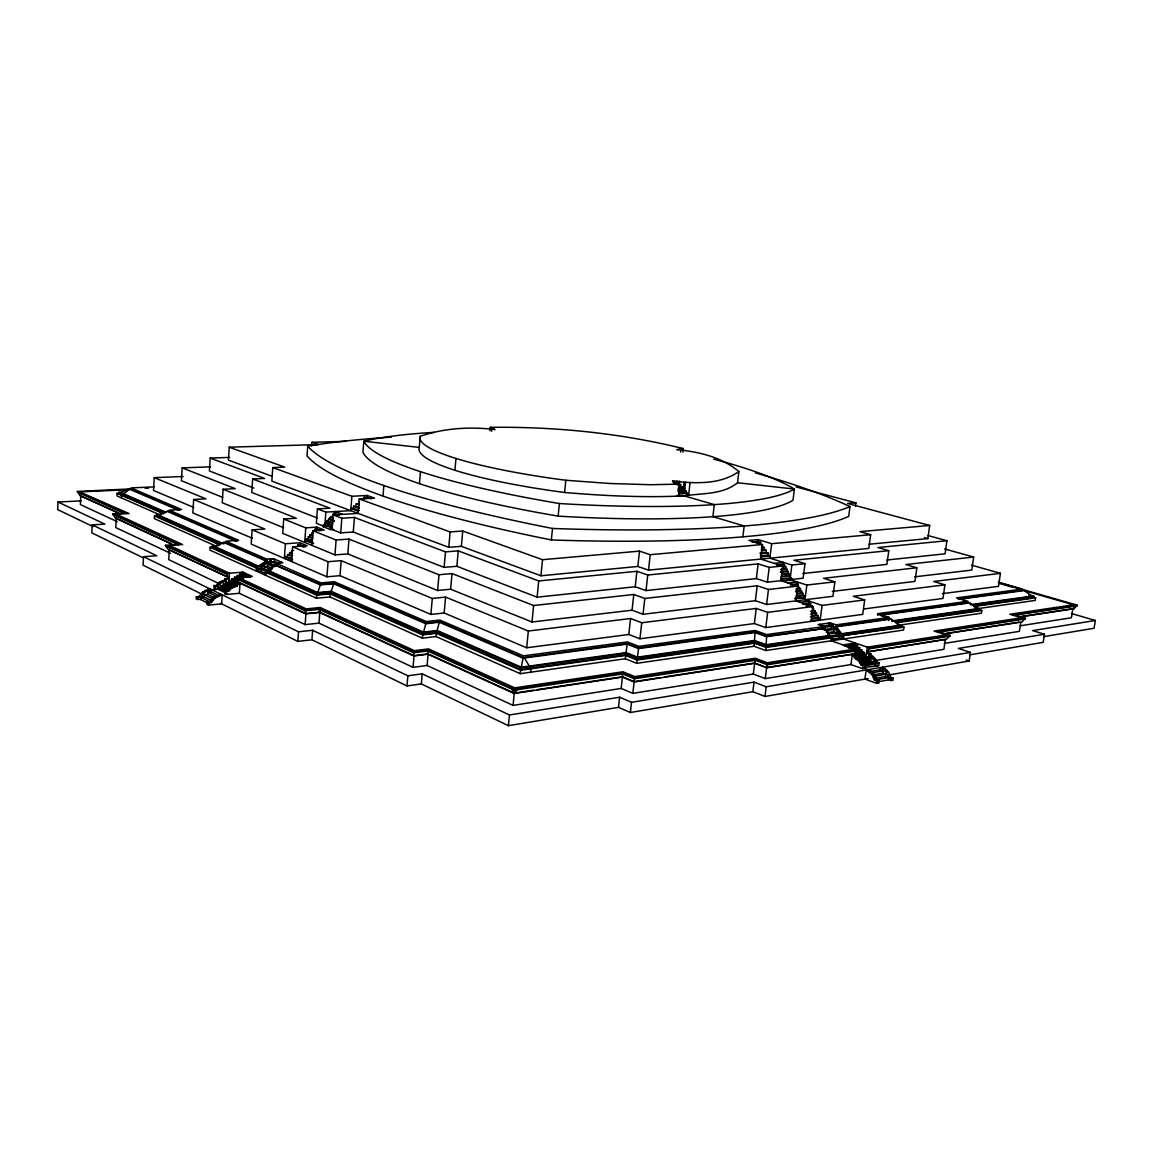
<?xml version="1.0" encoding="UTF-8"?>
<svg xmlns="http://www.w3.org/2000/svg" width="1153" height="1153" viewBox="0 0 1153 1153"><rect width="100%" height="100%" fill="white"/><g stroke="black" fill="none" stroke-linecap="round" stroke-linejoin="round"><path stroke-width="1.5" d="M853.393 655.524L863.856 653.866L864.073 652.353L766.687 667.803L754.696 663.306L634.107 681.971L622.389 677.114L514.123 693.501L514.209 689.321L427.777 650.162L413.639 651.935L319.15 608.568L305.228 609.98L234.506 577.235L234.419 578.72L237.532 580.175M81.229 500.878L57.996 502.002L57.65 509.612L93.191 526.647M830.448 637.393L830.65 635.894L829.468 635.49L766.197 644.7L766.558 636.687L754.956 632.536L638.531 648.606L627.174 644.152L523.073 658.204L439.293 622.216L425.76 623.759L333.707 583.735L320.361 584.946L274.918 564.941L267.28 570.721L267.179 572.205L317.147 594.631L330.608 593.363L423.036 634.323L436.67 632.723L520.868 669.576L625.776 654.861L637.191 659.415L754.408 642.596L766.082 646.833L840.825 635.75L843.174 636.542L842.872 638.776L839.009 638.2L831.356 639.338M119.955 513.82L79.917 495.559L77.395 491.437L132.653 488.814M79.816 491.971L129.05 513.561L116.467 514.252L182.664 544.562L169.52 545.455L229.389 573.228L228.755 583.13M57.996 502.002L104.894 524.139L92.211 524.874L91.822 532.859L143.419 557.922M77.395 491.437L125.288 513.128L112.677 513.82L115.314 518.144L173.354 544.951M120.661 493.225L117.087 493.383L116.957 495.934L160.296 515.045M116.294 517.582L115.776 527.584L170.558 553.339M122.521 492.158L118.961 492.317L118.889 493.599L163.827 513.272M766.197 644.7L754.538 640.477L754.956 632.536M121.44 497.909L121.569 495.358L129.698 489.232M92.211 524.874L156.779 555.746L143.534 556.712L143.073 565.186L202.712 594.559M183.039 476.492L154.243 477.659L153.536 490.457L193.819 507.45M158.004 515.708L154.459 515.91L154.3 518.591L216.36 546.277M220.18 544.418L156.347 516.126L156.419 514.786L161.737 514.497M112.677 513.82L178.643 544.086L165.441 545.7L168.266 549.606L229.101 577.682L169.275 549.722M169.318 549.001L168.713 559.623L220.367 584.24M210.682 466.835L182.16 467.887L181.41 480.729L222.774 497.404M154.243 477.659L205.897 498.845L193.646 499.465L192.839 512.883L252.377 538.278M220.655 594.083L213.363 597.297L209.832 601.823L207.05 602.082L206.92 604.345L208.462 605.123L221.635 603.869L222.212 594.833L214.905 598.047L211.388 602.587L199.109 596.505L196.341 596.764L196.197 599.012L200.492 599.502L208.16 603.322M197.725 599.762L197.855 597.513L196.341 596.764M200.492 599.502L202.179 594.833L206.401 591.158L219.906 588.837M229.62 457.424L210.192 458.072L209.399 470.957L253.891 488.094M211.777 600.742L204.081 596.951L204.225 594.703L207.67 594.386L215.366 598.162M214.991 546.94L210.134 547.286L209.961 550.125L316.426 598.234L329.902 596.937L422.358 638.185L436.021 636.557L520.262 673.683L625.301 658.738L636.73 663.335L754.091 646.271L765.765 650.537L903.577 630.042L903.981 627.16L897.308 624.998M207.67 594.386L207.814 592.152L211.244 591.835L218.969 595.597M208.462 605.123L208.607 602.86L207.05 602.082M212.253 546.09L212.152 547.516L257.724 567.968L257.825 566.483L212.253 546.09L218.71 545.628M211.244 591.835L211.388 589.601M214.155 585.508L213.968 588.491L215.496 589.226L215.683 586.243L214.155 585.508L217.744 586.07L220.727 583.087L226.204 580.896L226.291 579.411L224.749 578.676L224.662 580.161L226.204 580.896M182.16 467.887L235.212 488.67L223.077 489.247L222.226 502.708L283.696 527.757M237.1 586.027L233.641 585.681L230.023 587.511L227.026 590.523L224.965 590.696L224.777 593.709L226.334 594.458L239.334 593.276L239.91 584.283L231.623 580.435L228.914 580.665L237.187 584.528L237.1 586.027L231.594 588.261L228.597 591.273L220.382 587.324L217.643 587.554L217.557 589.053L225.296 592.772M220.382 587.324L220.468 585.825L223.192 585.594L229.404 588.549M311.685 445.851L311.93 442.305L318.747 444.568L229.231 447.191L228.409 460.119L272.022 476.261M223.192 585.594L223.293 584.11L226.017 583.865L232.229 586.819M226.017 583.865L226.103 582.38L228.813 582.15L235.039 585.075M228.424 577.739L226.68 573.445L165.484 544.994M226.334 594.458L226.536 591.446L224.965 590.696M231.623 580.435L231.71 578.95L234.419 578.72M235.529 585.292L235.63 583.793L238.34 583.548M514.123 693.501L427.922 654.198L413.826 655.999L319.554 612.459L305.675 613.886L237.763 582.121L236.005 577.783L252.262 576.414L242.865 572.119L226.68 573.445M429.449 654.486L514.829 693.385L516.976 689.768L517.063 688.889L428.541 648.894L414.46 650.652L320.145 607.487L306.28 608.885L237.201 577.004L237.302 575.52L239.997 575.304L244.681 577.466M238.311 584.211L238.527 580.881M239.997 575.304L240.083 573.819L242.779 573.589L250.605 577.192M242.779 573.589L242.865 572.119M210.192 458.072L264.671 478.452L252.651 478.971L251.772 492.49L317.118 517.942M193.646 499.465L264.916 529.025L252.147 529.847L251.21 544.115L326.933 576.817L340.02 575.664L430.891 614.434L444.164 612.992L526.69 647.77L628.803 634.481L639.958 638.791L754.379 623.557L765.779 627.578L862.747 614.376L864.692 599.92L853.249 596.288L944.927 584.83L942.967 598.45L863.669 609M256.197 571.009L256.398 568.069L210.134 547.286M266.314 575.232L265.118 574.684L265.276 572.464L267.928 572.248L259.656 568.53L257.004 568.746L256.86 570.966L260.679 571.268L266.357 573.834M258.027 571.484L258.186 569.279L257.004 568.746M260.679 571.268L262.322 566.699L266.386 563.125L274.428 561.396L278.723 563.269M269.816 571.34L264.138 568.789L264.282 566.584L267.568 566.325L272.512 568.371L270.624 570.404L269.398 569.913M229.231 447.191L284.705 467.109L272.771 467.57L271.834 481.132L448.776 547.315L461.359 546.32L540.944 575.779L637.811 566.469L648.519 570.13L868.829 548.424L870.674 534.704L859.85 531.648L929.693 525.48L927.848 538.595L868.757 544.274M265.651 575.289L265.853 572.32L267.179 572.205M266.53 563.903L266.847 559.191L225.829 541.204L238.7 540.325L169.087 510.174L181.453 509.496L130.966 487.906L154.098 486.869M267.568 566.325L267.727 564.12L271.013 563.86L275.279 565.734M276.864 564.163L269.975 561.136L270.133 558.931L274.587 559.191L274.428 561.396M271.013 563.86L271.315 559.45M278.291 564.783L278.449 562.563L281.736 562.304M223.077 489.247L296.335 518.259L283.71 519.023L282.716 533.349L334.975 554.896L347.817 553.901L437.621 590.509L450.621 589.226L531.994 622.015L632.06 610.196L643.043 614.275L755.374 600.699L766.601 604.503L832.956 596.288L834.858 581.818L823.602 578.287L916.88 567.766L914.949 581.415L832.279 591.403M284.359 558.427L285.382 543.798L252.147 529.847M291.709 558.225L285.454 556.539L285.339 558.355L292.502 561.453M287.4 556.38L287.529 554.55L292.343 555.631M289.475 554.406L289.605 552.59L291.536 552.431L291.666 550.615L293.597 550.471M291.522 561.525L292.574 546.81L307.13 545.744L299.91 542.76L285.382 543.798M297.719 546.536L297.849 544.72L299.78 544.576L305.559 546.983M299.78 544.576L299.91 542.76M391.415 437.146A575.736 113.066 7.1 0 0 307.721 446.139L307.029 455.882A461.186 75.276 6.8 0 0 551.35 539.95A455.536 73.691 5 0 0 848.694 516.429L849.992 506.585A568.443 109.751 4.4 0 0 755.431 472.932M304.709 542.414L305.761 527.858L283.71 519.023M868.166 678.54L764.987 696.455L752.837 691.699L630.388 712.511L618.527 707.351L508.415 725.669L421.321 683.931L406.98 685.949L311.93 639.771L297.82 641.385L298.512 631.815L143.534 556.712M306.439 540.483L304.839 540.598L313.674 543.452L306.439 540.483L306.568 538.667L312.506 540.325M308.154 538.552L308.298 536.736L312.78 537.802M309.883 536.635L310.013 534.819L311.613 534.704L311.742 532.888L313.328 532.787M305.228 609.98L305.675 613.886M851.274 664.503L765.261 678.613L753.298 674.044L632.853 693.371L621.179 688.442L513.071 705.405L427.1 665.497L413.033 667.356L318.992 623.139L305.127 624.623L306.021 612.387M311.944 545.398L313.011 530.755L324.18 530.02L316.888 527.123L305.761 527.858M321.125 530.683L316.758 528.939L315.173 529.04L315.043 530.856L313.457 530.971M252.651 478.971L329.917 508.185L317.421 508.905L316.369 523.303L323.388 526.056M316.758 528.939L316.888 527.123M311.93 639.771L312.636 630.259L298.512 631.815M316.426 598.234L316.657 595.15L265.853 572.32M317.147 594.631L317.262 593.103L267.28 570.721M333.649 529.386L330.507 529.587L323.215 526.719L323.344 524.903L324.915 524.802L332.223 527.67L323.344 524.903M324.901 525.004L325.852 512.119L317.421 508.905M319.15 608.568L319.554 612.459M318.992 623.139L319.885 610.96M332.468 525.177L326.616 522.9L326.76 521.084L332.713 522.684M328.331 520.983L328.461 519.181L330.032 519.081L334.428 520.781M330.032 519.081L330.162 517.279L331.733 517.178L333.563 513.474L339.53 515.045M326.933 576.817L328.057 561.713L292.574 546.81M330.507 529.587L330.637 527.771M272.771 467.57L351.881 496.28L367.187 495.473L374.61 498.125L359.26 498.961L358.136 513.416L333.174 514.915L332.078 529.486L340.697 532.873L353.279 532.023L444.121 567.391L456.862 566.282L537.111 597.182L635.217 586.762L646.026 590.595L756.354 578.59L767.394 582.179L780.826 580.68L797.674 586.113L795.786 600.886L812.894 606.55L810.977 621.424M335.134 513.373L335.264 511.572L342.6 514.353M329.902 596.937L330.133 593.867L316.657 595.15M330.608 593.363L330.724 591.835L317.262 593.103M334.975 554.896L336.099 540.008L313.011 530.755M340.697 532.873L341.821 518.23L333.174 514.915M340.02 575.664L341.173 560.661L328.057 561.713M351.881 496.28L350.771 510.649L325.852 512.119M347.817 553.901L348.955 539.1L336.099 540.008M359.304 510.548L353.394 508.358L353.567 506.21L358.972 507.161M353.279 532.023L354.403 517.438L341.821 518.23M356.018 506.066L356.191 503.919L358.641 503.775L358.799 501.627M371.497 498.86L367.043 497.26L364.002 497.419L363.858 499.206L361.422 499.35M367.043 497.26L367.187 495.473M382.998 496.15L383.863 485.442M434.177 432.361A337.007 58.745 6.3 0 0 363.8 441.224L362.936 452.293A304.911 49.997 6.3 0 0 558.138 516.126A303.181 49.464 5.4 0 0 793.005 500.229L794.403 489.059L737.56 482.747C722.729 494.853 701.975 493.08 684.089 495.848C644.224 497.822 604.331 495.848 564.61 492.475A179.753 29.156 5.9 0 1 419.288 447.393L420.225 436.281C444.251 428.037 470.28 426.524 495.041 429.579L491.884 428.224L491.61 431.193M419.447 483.712L420.456 471.736M406.98 685.949L407.845 675.788L312.636 630.259M413.639 651.935L413.826 655.999M413.033 667.356L414.028 655.668L319.799 612.185L305.934 613.612L231.71 578.95M422.358 638.185L422.647 634.928L330.133 593.867M423.036 634.323L423.165 632.694L330.724 591.835M421.321 683.931L422.2 673.828L407.845 675.788M427.777 650.162L427.922 654.198M430.891 614.434L432.289 598.45L341.173 560.661M427.1 665.497L428.109 653.881M437.621 590.509L439.005 574.756L348.955 539.1M436.021 636.557L436.31 633.314L422.647 634.928M436.67 632.723L436.814 631.095L423.165 632.694M444.121 567.391L445.476 551.883L354.403 517.438M454.931 470.251L455.983 458.433M448.776 547.315L450.131 531.937L359.26 498.961M622.389 677.114L622.75 673.107L514.209 689.321M444.164 612.992L445.577 597.095L432.289 598.45M450.621 589.226L452.019 573.574L439.005 574.756M456.862 566.282L458.231 550.86L445.476 551.883M461.359 546.32L462.728 531.029L450.131 531.937M489.967 430.818L490.284 427.331C555.169 426.567 620.228 433.038 683.282 448.589L682.893 452.106M508.415 725.669L509.453 714.99L422.2 673.828M513.071 705.405L514.267 693.126M520.262 673.683L520.608 670.253L436.31 633.314M520.868 669.576L521.041 667.861L436.814 631.095M526.69 647.77L528.333 631.022L445.577 597.095M531.994 622.015L533.608 605.527L452.019 573.574M634.107 681.971L634.51 677.95L622.75 673.107M537.111 597.182L538.71 580.953L458.231 550.86M530.582 672.213L530.928 668.812L524.442 658.017L439.653 621.64L426.134 623.168L334.168 583.231L320.851 584.441L274.918 564.941M540.944 575.779L542.53 559.695L462.728 531.029M551.35 539.95L552.489 528.463A461.676 72.985 6.7 0 1 307.721 446.139M558.138 516.126L559.392 503.53A305.271 48.195 6.3 0 1 363.8 441.224L419.288 447.393M564.61 492.475L565.835 480.268A179.969 28.061 5.9 0 1 420.225 436.281M618.527 707.351L619.637 697.219L509.453 714.99M621.179 688.442L622.447 676.768L537.37 689.638M625.301 658.738L625.661 655.481L520.608 670.253M625.776 654.861L625.949 653.232L521.041 667.861M628.803 634.481L630.547 618.527L528.333 631.022M632.06 610.196L633.775 594.487L533.608 605.527M635.217 586.762L636.903 571.283L538.71 580.953M637.811 566.469L639.483 551.12L542.53 559.695M630.388 712.511L631.513 702.307L619.637 697.219M632.853 693.371L634.15 681.625M636.73 663.335L637.09 660.064L625.661 655.481M637.191 659.415L637.364 657.786L625.949 653.232M639.958 638.791L641.731 622.735L630.547 618.527M643.043 614.275L644.801 598.465L633.775 594.487M646.026 590.595L647.755 575.03L636.903 571.283M648.519 570.13L650.234 554.694L639.483 551.12M673.856 483.006L674.029 481.435L672.559 481.017C694.654 483.482 719.544 485.082 738.886 471.563C721.605 456.891 698.632 451.832 676.869 449.612L680.991 449.065L680.659 452.048M676.249 484.174L676.624 480.801M678.094 481.219L677.748 484.346L680.746 484.678L680.544 486.422L682.014 486.84L681.827 488.569L678.267 488.771M679.621 481.132L679.448 482.703L675.211 482.934M674.029 481.435L672.502 481.522L679.766 484.101L678.425 496.006L676.998 495.588L688.6 495.372L689.955 483.539M682.907 492.461L684.046 482.386M684.421 492.374L685.574 482.3M679.117 493.21L685.905 492.807L686.093 491.063L677.762 491.048M687.188 494.968L687.375 493.225L685.905 492.807M737.56 482.747L738.886 471.563M742.878 536.75L744.175 525.955L712.9 516.659L714.312 504.61L684.089 495.848M751.785 541.939L757.91 541.391L758.126 539.59L771.645 543.683L870.674 534.704M760.375 544.014L760.591 542.198L757.91 541.391M756.354 578.59L758.155 563.875L769.224 567.377L782.671 565.993L780.826 580.68M755.374 600.699L757.218 585.782L768.46 589.486L797.674 586.113M754.379 623.557L756.238 608.424L767.667 612.344L812.894 606.55M761.095 549.952L764.151 549.664L764.425 547.488L762.263 546.825L762.522 544.663L748.931 540.397L758.126 539.59M754.091 646.271L754.466 643.187L766.154 647.424L831.63 637.796L831.227 640.809L857.486 649.903L855.065 653.823L766.644 667.486L754.667 663.004L664.287 676.97M754.408 642.596L754.595 641.054L766.269 645.291L830.65 635.894M759.928 553.08L766.053 552.489L766.313 550.327L764.151 549.664M268.606 570.62L317.767 592.584L331.185 591.316L423.555 632.103L437.174 630.504L521.3 667.183L626.065 652.598L637.465 657.152L638.531 648.606M753.298 674.044L754.826 661.764M760.288 556.077L767.941 555.328L768.215 553.166L766.053 552.489M857.486 649.903L767.394 663.969L755.374 659.487L754.696 663.306M752.837 691.699L754.033 682.115L766.197 686.799L970.437 652.382L969.154 661L888.199 675.067M771.645 543.683L769.844 558.182L791.866 565.042L804.981 563.673L803.122 578.201L786.951 580.002M767.394 582.179L769.224 567.377M766.601 604.503L768.46 589.486M765.779 627.578L767.667 612.344M765.765 650.537L766.154 647.424M766.082 646.833L766.269 645.291M765.261 678.613L766.803 666.247M767.394 663.969L766.687 667.803M764.987 696.455L766.197 686.799M777.194 564.898L783.319 564.264L783.55 562.448L774.355 563.385M782.455 579.296L782.224 581.126L791.405 580.103L791.635 578.273L781.057 578.849L791.635 578.273M783.319 564.264L785.856 566.959L785.625 568.775L781.028 569.265M780.653 571.686L786.778 571.038L787.009 569.222L785.625 568.775M781.806 573.963L787.931 573.3L788.162 571.484L786.778 571.038M781.431 576.399L789.099 575.563L789.329 573.747L787.931 573.3M790.223 578.042L791.866 565.042M794.864 586.358L797.934 586.012L798.164 584.167L790.641 584.427M795.685 591.114L800.268 590.581L800.513 588.751L797.934 586.012M796.853 593.42L801.45 592.873L801.681 591.028L800.268 590.581M796.492 595.899L802.618 595.164L802.848 593.319L801.45 592.873M803.8 597.456L805.198 597.917L794.604 598.58L803.8 597.456L804.03 595.625L802.618 595.164M834.858 581.818L806.855 585.047L804.967 599.747L822.089 605.383L864.692 599.92M802.863 603.754L808.974 602.99L809.219 601.145L800.038 602.298M805.861 605.974L810.444 605.397L810.689 603.552L808.974 602.99M811.798 613.021L814.854 612.618L815.099 610.773L813.384 610.211L813.629 608.366L811.914 607.79M811.741 615.644L816.338 615.039L816.569 613.194L814.854 612.618M811.698 618.282L817.808 617.46L818.053 615.616L816.338 615.039M817.808 617.46L819.538 618.037L819.293 619.882L810.112 621.121M626.065 652.598L627.174 644.152M820.158 620.17L822.089 605.383M823.501 629.754L823.919 626.555L818.097 624.566L830.333 622.879L836.156 624.84L889.194 617.403L888.776 620.501M825.015 629.394L831.126 628.515L831.717 624.061L833.244 623.859L832.942 626.079L838.62 630.633L840.825 635.75M832.942 626.079L822.248 627.578L827.926 632.175L830.131 637.321L832.48 638.128L832.178 640.376L830.636 640.592M827.623 632.622L833.749 631.743L834.037 629.509L831.126 628.515M835.521 629.61L836.156 624.84M830.261 635.851L836.372 634.972L836.674 632.738L833.749 631.743M855.526 505.994L855.944 502.867L796.031 486.897M839.009 638.2L839.298 635.966L837.107 630.85L833.518 627.275L828.517 625.315L828.82 623.081L831.717 624.061M841.359 639.007L841.647 636.773L843.174 636.542M842.684 635.606L842.886 634.107L902.064 625.474L901.862 626.915L842.684 635.606L903.981 627.16M843.852 636.009L843.463 638.978L869.708 648L950.245 635.418L946.426 639.382L867.287 651.892L945.374 639.252M856.665 655.985L852.197 655.466L850.972 664.56L862.487 668.654L864.548 668.308L864.952 665.267L861.075 664.964L858.956 661.274L854.416 657.83L854.618 656.302L856.665 655.985L856.463 657.498L861.003 660.943L863.136 664.618M844.616 646.156L855.094 644.541L855.295 643.043L843.074 644.902M854.157 655.798L854.618 652.439M848.55 648.217L857.284 646.862L857.486 645.363L855.094 644.541M855.973 649.744L859.475 649.197L859.677 647.698L857.284 646.862M854.676 652.627L861.666 651.531L861.867 650.018L859.475 649.197M862.487 668.654L862.905 665.612L864.952 665.267M865.932 657.196L867.301 647.164L945.993 634.928M859.547 659.963L868.281 658.55L868.483 657.037L856.261 659.012M879.191 662.903L875.343 662.6L873.225 658.954L868.685 655.538L868.886 654.025L870.919 653.708L870.702 655.207L875.242 658.622L877.361 662.269L879.191 662.903L878.773 665.93L864.462 667.371M867.287 651.892L869.708 648M861.767 662.326L870.486 660.9L870.688 659.401L868.281 658.55M862.242 664.993L872.706 663.263L872.907 661.75L870.486 660.9M886.643 560.027L945.056 553.815L946.93 540.728L877.865 547.531L888.79 550.673L886.916 564.365L802.819 573.531M874.925 665.627L875.141 664.114L872.706 663.263M876.756 666.261L877.174 663.249M876.597 683.325L876.914 681.034L878.961 680.659L878.644 682.965L876.597 683.325L864.909 679.103L866.162 669.965L872.144 674.808L874.435 680.14L876.914 681.034M869.636 671.608L880.114 669.821L880.416 667.558L886.398 672.358L888.704 677.633L888.386 679.91L877.923 681.769M874.133 674.678L882.852 673.179L883.169 670.902L880.114 669.821M875.156 678.368L885.619 676.537L885.936 674.274L882.852 673.179M890.851 680.803L891.168 678.512L893.186 678.166L892.869 680.443L888.386 679.91M945.301 639.728L943.918 649.312L874.406 660.669M944.581 548.943L973.694 557.043L971.792 570.086L914.617 576.831M895.477 622.361L979.834 610.254L980.036 608.899L975.135 607.415M976.922 609L981.837 610.485L981.434 613.209L897.178 625.459M971.532 565.157L1000.429 573.329L998.484 586.344L942.289 593.665M1020.693 622.879L1019.396 631.354L944.235 643.417M1018.949 617.1L1073.818 608.784L1077.306 605.224L1013.761 614.708L1025.478 618.253L1021.846 621.971L943.226 634.136M973.694 606.031L1033.693 597.614L1033.895 596.317L1029.499 595.049M1030.537 596.36L1035.596 597.831L1035.207 600.425L891.817 620.948M1043.551 636.658L1094.096 628.255L1095.35 620.487L1032.612 630.605L1044.431 634.236L1043.162 642.365L969.385 654.904M1075.778 605.455L1073.429 608.842M521.3 667.183L523.073 658.204M437.174 630.504L439.293 622.216M423.555 632.103L425.76 623.759M331.185 591.316L333.707 583.735M317.767 592.584L320.361 584.946M259.656 568.53L263.028 564.163L269.975 561.136M199.109 596.505L202.611 592.022L209.86 588.852M216.202 585.335L219.185 582.366L224.662 580.161M269.427 569.87L273.492 566.267L277.051 565.763M257.825 566.483L266.747 560.661L225.729 542.631M170.644 511.11L167.113 511.298L158.321 515.002L223.913 543.957M226.925 542.169L223.711 542.4L214.271 546.32L259.137 566.382M874.435 680.14L890.721 677.287L893.186 678.166M873.729 676.379L885.936 674.274M873.513 677.344L875.559 676.984L876.496 679.78L878.961 680.659M887.767 674.865L889.785 674.519L890.721 677.287M872.144 674.808L874.19 674.462L875.559 676.984M886.398 672.358L888.415 672.012L889.785 674.519M868.368 671.017L870.414 670.671L874.19 674.462M882.636 668.61L884.654 668.264L888.415 672.012M870.4 672.66L872.446 672.314M884.654 670.239L886.671 669.893M872.706 672.689L883.169 670.902M864.664 665.857L875.141 664.114M862.444 663.479L872.907 661.75M631.513 702.307L754.033 682.115M1044.431 634.236L958.345 648.433L970.437 652.382M875.343 662.6L877.361 662.269M858.956 661.274L861.003 660.943M873.225 658.954L875.242 658.622M860.224 661.101L870.688 659.401M860.124 663.018L862.185 662.672M856.045 658.651L858.106 658.32M870.313 656.345L872.345 656.028M857.573 659.804L859.634 659.473M871.841 657.498L873.873 657.167M855.8 656.374L866.278 654.702L863.856 653.866M854.416 657.83L856.463 657.498M868.685 655.538L870.702 655.207M855.598 657.887L866.062 656.201L872.85 658.565M861.867 650.018L767.307 664.777L755.273 660.28L634.409 678.786L622.663 673.943L514.123 690.2L427.705 650.998L413.567 652.771L319.093 609.361L305.185 610.773L235.961 578.547M869.607 648.75L950.13 636.139L934.045 631.08L1021.472 617.792M1020.117 625.805L1071.425 617.763L1072.852 608.683L1073.818 608.784M660.741 677.517L634.15 681.625L622.447 676.768M945.676 633.487L1019.093 622.13M852.687 648.779L859.677 647.698M855.065 649.067L767.249 662.716L755.258 658.262L634.712 676.58L622.995 671.767L511.918 688.283L511.831 689.163L513.546 693.241L533.825 690.171M634.51 677.95L755.374 659.487M1025.478 618.253L938.268 631.57L950.245 635.418M939.94 632.003L1025.377 618.93L1009.769 614.261L1075 604.561M847.008 646.977L857.486 645.363M1021.313 616.466L1073.241 608.625M1013.66 615.385L1077.205 605.873L1016.168 588.289M830.938 638.344L832.48 638.128M888.992 618.844L835.954 626.324L841.704 633.718L899.945 625.243L891.11 619.089L881.18 615.875M637.09 660.064L754.466 643.187M895.823 622.851L981.837 610.485M829.021 633.847L836.674 632.738M827.695 634.827L829.238 634.611M838.418 633.285L839.932 633.055M637.465 657.152L754.538 640.477M824.726 630.345L826.269 630.129M835.449 628.817L836.963 628.601M826.398 630.605L834.037 629.509M637.364 657.786L754.595 641.054M892.163 621.438L980.036 608.899M826.398 632.392L827.926 632.175M837.107 630.85L838.62 630.633M973.91 606.507L1035.596 597.831M766.558 636.687L824.885 628.443L829.468 635.49M833.518 627.275L835.046 627.059M837.121 626.713L891.11 619.089M970.134 604.705L1031.978 596.101L1024.08 590.567L960.132 599.2M820.994 625.56L822.536 625.344L819.639 624.364M972.123 604.936L1033.895 596.317M820.878 626.382L830.045 625.099M823.919 626.555L766.673 634.568L755.085 630.446L638.805 646.357L627.463 641.933L523.491 655.841L439.797 620.04L426.264 621.553L334.284 581.717L320.966 582.914L276.345 563.356L282.932 562.823L273.405 558.686L266.847 559.191M877.419 615.097L967.742 602.659M881.296 615.097L969.745 602.889L978.032 608.669L974.775 607.674M523.332 657.541L627.29 643.547L638.618 647.986L754.898 631.974L766.486 636.11L824.885 628.443M958.143 598.984L1022.956 590.25M811.885 619.06L819.538 618.037M810.458 614.001L816.569 613.194M810.4 616.624L818.053 615.616M810.501 611.378L815.099 610.773M414.028 655.668L428.109 653.881M641.731 622.735L756.238 608.424M803.036 604.518L810.689 603.552M1000.429 573.329L933.671 581.487L944.927 584.83M796.377 596.548L804.03 595.625M795.556 591.763L801.681 591.028M796.723 594.054L802.848 593.319M795.916 589.284L800.513 588.751M790.511 585.047L798.164 584.167M644.801 598.465L757.218 585.782M787.802 582.928L796.997 581.89M973.694 557.043L905.782 564.523L916.88 567.766M781.662 574.569L789.329 573.747M781.287 577.019L790.482 576.01L789.099 575.563M780.509 572.292L788.162 571.484M780.884 569.856L787.009 569.222M782.786 567.276L785.856 566.959M777.036 565.489L784.703 564.696M647.755 575.03L758.155 563.875M888.79 550.673L793.913 560.257L804.981 563.673M760.937 556.899L770.118 556.005L767.941 555.328M760.562 553.901L768.215 553.166M208.607 602.86L211.388 602.587M761.715 550.759L766.313 550.327M197.855 597.513L204.081 596.951M761.355 547.776L764.425 547.488M226.536 591.446L228.597 591.273M650.234 554.694L762.45 544.519L760.663 559.09L782.671 565.993M224.777 593.709L226.838 593.521M755.993 542.616L760.591 542.198M215.683 586.243L217.744 586.07M237.187 584.528L239.91 584.283M226.291 579.411L229.015 579.181L224.749 578.676M234.506 577.235L237.201 577.004M258.186 569.279L264.138 568.789M256.398 568.069L257.724 567.968M855.944 502.867L847.57 503.457L929.693 525.48M168.742 545.484L165.441 545.7L226.622 574.194M323.215 526.719L326.342 526.503M326.616 522.9L325.045 523.001L332.352 525.854M678.901 493.743L687.375 493.225M677.95 489.304L684.824 488.901M353.394 508.358L350.93 508.502L358.309 511.24M679.319 491.466L686.093 491.063M156.347 516.126L159.892 515.924M678.454 487.042L682.014 486.84M115.804 514.31L112.648 514.483L178.6 544.793M172.546 511.327L169.015 511.514L236.985 541.031M677.186 484.88L680.746 484.678M673.741 482.516L677.921 482.79M79.917 495.559L118.24 512.71M145.105 488.252L148.665 488.094M129.381 489.665L78.548 491.956L80.811 495.66L80.393 504.567L117.159 521.632M683.282 448.589L679.679 448.719L680.991 449.065M311.93 442.305L345.929 441.354M491.884 428.224L493.369 428.195L490.284 427.331M679.766 484.101L650.58 484.736L609.865 483.482L565.835 480.268M927.963 535.54L946.93 540.728M924.432 537.658L927.848 538.595M681.827 488.569L683.297 488.987M998.311 582.135L1022.365 589.053L956.572 597.859L967.943 601.304L877.62 613.67L889.194 617.403M1001.02 583.274L1077.306 605.224M999.766 583.562L1013.487 587.511M1028.894 595.207L1031.978 596.101M1030.768 596.764L1033.693 597.614M1071.382 613.482L1095.35 620.487M963.231 600.915L969.745 602.889M976.562 609.26L979.834 610.254M790.021 579.656L806.855 585.047M897.063 623.859L902.064 625.474M810.444 605.397L812.159 605.959M966.142 659.992L969.154 661M841.704 633.718L842.886 634.107M836.372 634.972L841.647 636.773M870.919 653.708L866.48 653.189L868.886 654.025M861.666 651.531L864.073 652.353M852.197 655.466L854.618 656.302M861.075 664.964L862.905 665.612M864.836 668.409L870.414 670.671M885.619 676.537L891.168 678.512M364.002 497.419L366.971 498.485M876.179 682.072L878.644 682.965M356.191 503.919L359.145 505M353.567 506.21L359.462 508.387M333.563 513.474L336.503 514.584M330.162 517.279L333.087 518.403M328.461 519.181L334.312 521.444M326.76 521.084L332.612 523.361M315.173 529.04L319.54 530.784M310.013 534.819L312.924 535.986M308.298 536.736L312.636 538.509M306.568 538.667L312.362 541.031M297.849 544.72L303.628 547.127M289.605 552.59L292.473 553.8M287.529 554.55L291.839 556.395M130.909 489.175L179.753 510.13M177.879 509.929L129.107 488.973L120.762 492.518L165.888 512.206M285.454 556.539L292.631 559.609M167.113 511.298L236.581 541.506M118.961 492.317L165.542 512.667M278.449 562.563L279.646 563.096M117.087 493.383L163.64 513.791M267.554 561.583L268.735 562.102M223.711 542.4L265.435 560.762M265.204 562.606L266.386 563.125M273.492 566.267L274.688 566.8M156.419 514.786L221.909 543.726M267.727 564.12L273.42 566.642M154.459 515.91L219.805 544.908M263.028 564.163L264.21 564.682M264.282 566.584L269.975 569.121M261.154 566.166L262.322 566.699M265.276 572.464L266.458 572.998M77.366 492.072L123.645 513.071M240.083 573.819L247.909 577.408M116.251 518.259L171.12 543.582M237.302 575.52L243.557 578.417M222.774 580.55L224.316 581.285M233.641 585.681L235.198 586.43M226.103 582.38L233.872 586.055M220.929 581.299L222.471 582.02M231.782 586.43L233.353 587.18M223.293 584.11L231.047 587.785M219.185 582.366L220.727 583.087M230.023 587.511L231.594 588.261M882.449 667.212L884.654 668.264M239.363 593.291L305.127 624.623M217.6 583.721L219.128 584.456M228.424 588.895L229.995 589.63M220.468 585.825L228.222 589.529M217.643 587.554L225.383 591.273M207.324 589.342L208.852 590.077M218.104 594.573L219.661 595.337M204.874 590.408L206.401 591.158M215.64 595.669L217.182 596.418M207.814 592.152L215.51 595.899M202.611 592.022L204.124 592.772M204.225 594.703L213.449 599.243M220.454 603.293L297.82 641.385M200.651 594.083L202.179 594.833M211.388 599.373L212.945 600.136M849.992 506.585A456.011 71.443 5 0 1 552.489 528.463M713.592 459.125A335.091 58.025 5.2 0 1 794.403 489.059A303.556 47.691 5.4 0 1 559.392 503.53"/></g></svg>
